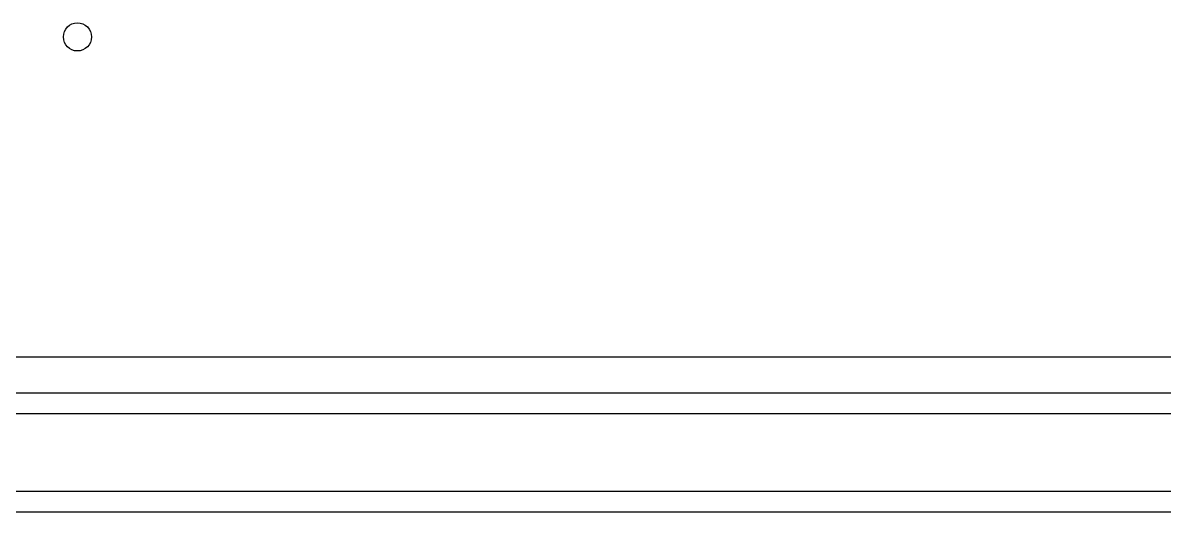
# Model space of a CAD drawing. Extents: x 51 to 243, y -135 to -54.
# Drawn here: x 154.8 to 171.02, y -135.02 to -128.07 of the extents above; entities that cross this region are included whole.
import ezdxf

# ---------------------------------------------------------------- set-up
doc = ezdxf.new("R2010")
doc.units = 0
doc.layers.add('BLACK', color=7, linetype='CONTINUOUS')

msp = doc.modelspace()

# ---------------------------------------------------------------- linework, layer by layer
at = {"layer": 'BLACK', "linetype": 'CONTINUOUS'}
for p, q in [((174.046, -132.819), (117.546, -132.819)), ((117.283, -133.327), (174.309, -133.327)), ((174.371, -133.627), (117.221, -133.627)), ((58.7361, -134.724), (228.284, -134.724)), ((228.346, -135.024), (58.674, -135.024))]:
    msp.add_line(p, q, dxfattribs=at)
at = {"layer": 'BLACK'}
msp.add_circle((155.575, -128.27), 0.2, dxfattribs=at)

doc.saveas('drawing.dxf')
